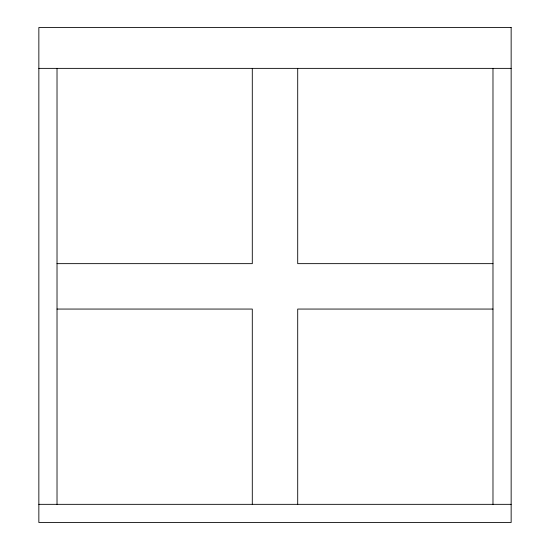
<?xml version="1.0" encoding="UTF-8"?>
<svg xmlns="http://www.w3.org/2000/svg" width="550" height="550" viewBox="0 0 550 550"><rect width="100%" height="100%" fill="white"/><g stroke="black" fill="none" stroke-linecap="round" stroke-linejoin="round"><path stroke-width="0.82" d="M38.851 68.372L511.149 68.372M57.021 263.649L252.292 263.649L252.292 68.372M492.979 263.649L297.708 263.649L297.708 68.372M57.021 309.059L252.292 309.059L252.292 504.336M492.979 309.059L297.708 309.059L297.708 504.336M38.851 504.336L511.149 504.336M492.979 68.372L492.979 504.336M57.021 68.372L57.021 504.336M511.149 27.5L38.851 27.5L38.851 522.5L511.149 522.5L511.149 27.5"/></g></svg>
